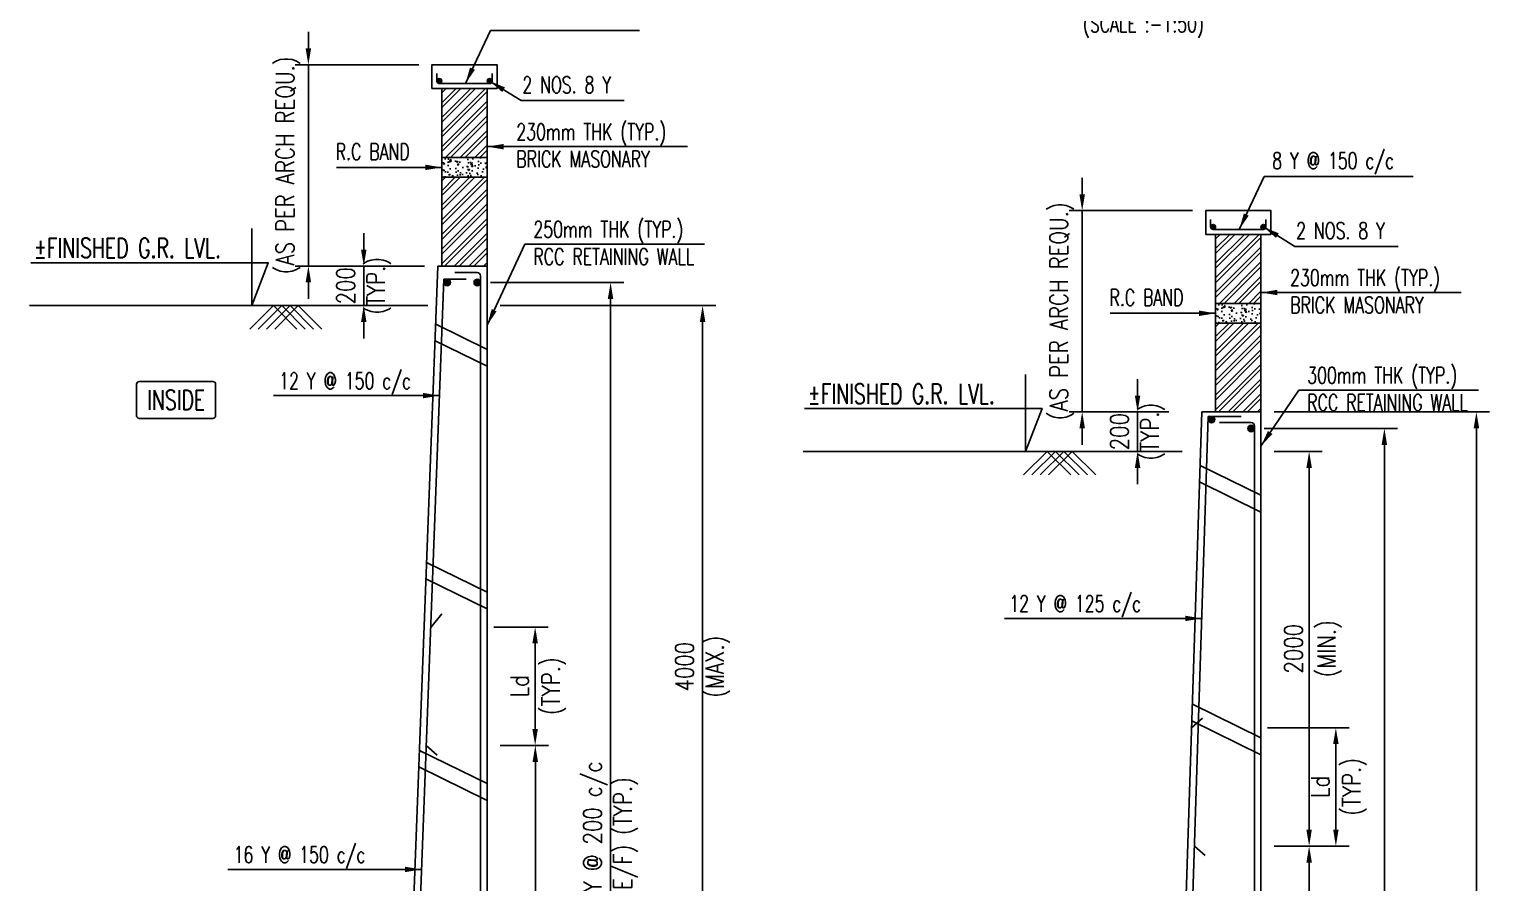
# Model space of a CAD drawing. Extents: x 455722 to 1142355, y -625363 to -272741.
# Drawn here: x 697673 to 720086, y -306646 to -293678 of the extents above; entities that cross this region are included whole.
import ezdxf
from ezdxf.enums import TextEntityAlignment as Align
from ezdxf.lldxf.tags import DXFTag

# ---------------------------------------------------------------- set-up
doc = ezdxf.new("R2010")
doc.units = 0
doc.header["$LTSCALE"] = 500
doc.header["$MEASUREMENT"] = 0
doc.layers.get('DEFPOINTS').update_dxf_attribs({"color": 4})
for name, color, linetype in [('NO. BEAM', 3, 'Continuous'), ('S-COLUMN', 1, 'Continuous'), ('S-CONCRET LINE', 4, 'Continuous'), ('S-DIM-1', 5, 'Continuous'), ('S-HATCH', 253, 'Continuous'), ('S-LEVEL SECTION', 3, 'Continuous'), ('S-PCC', 9, 'Continuous'), ('S-REINFORCEMENT', 6, 'Continuous'), ('S-RETAINING WALL', 6, 'Continuous'), ('S-TEXT', 2, 'Continuous'), ('S-TEXT-1', 4, 'Continuous'), ('TITLE', 4, 'Continuous')]:
    doc.layers.add(name, color=color, linetype=linetype)
doc.layers.add('RIDE-PROFILE', color=8, linetype='Continuous', lineweight=25)
doc.styles.add('ROMANS', font='r.shx', dxfattribs={"width": 0.8, "height": 275, "bigfont": 'bigfont.shx'})
tags = doc.linetypes.add('HIDDEN', pattern=[0.375, 0.25, -0.125]).pattern_tags.tags
tags[6:7] = [DXFTag(74, 4), DXFTag(75, 0), DXFTag(340, '0'), DXFTag(46, 1.0), DXFTag(50, 0.0), DXFTag(44, 0.0), DXFTag(45, 0.0)]
tags[4:5] = [DXFTag(74, 4), DXFTag(75, 0), DXFTag(340, '0'), DXFTag(46, 1.0), DXFTag(50, 0.0), DXFTag(44, 0.0), DXFTag(45, 0.0)]
doc.dimstyles.new('dim100', dxfattribs={"dimtxt": 250, "dimasz": 250, "dimexe": 200, "dimexo": 200, "dimgap": 100, "dimtad": 1, "dimdec": 0, "dimzin": 0, "dimdsep": 46, "dimtxsty": 'ROMANS', "dimcen": 0, "dimclrd": 5, "dimclre": 5, "dimclrt": 4, "dimadec": 0, "dimazin": 0, "dimtfac": 1, "dimtdec": 0, "dimtix": 1, "dimtofl": 0, "dimtmove": 2, "dimatfit": 3, "dimfxl": 0, "dimtolj": 1, "dimtzin": 0, "dimlwd": -1, "dimlwe": -1, "dimarcsym": 0})
doc.dimstyles.new('dim33.33', dxfattribs={"dimtxt": 250, "dimasz": 250, "dimexe": 200, "dimexo": 200, "dimgap": 100, "dimtad": 1, "dimdec": 0, "dimlfac": 0.333331, "dimzin": 0, "dimdsep": 46, "dimtxsty": 'ROMANS', "dimcen": 0, "dimclrd": 5, "dimclre": 5, "dimclrt": 4, "dimadec": 0, "dimazin": 0, "dimtfac": 1, "dimtdec": 0, "dimtix": 1, "dimtofl": 0, "dimtmove": 2, "dimatfit": 3, "dimfxl": 0, "dimtolj": 1, "dimtzin": 0, "dimlwd": -1, "dimlwe": -1, "dimarcsym": 0})

# ---------------------------------------------------------------- blocks, each defined once
blk = doc.blocks.new('*D278')
at = {"layer": 'DEFPOINTS', "color": 0, "transparency": 16777216}
for p in [(704482, -297524, 0), (706509, -297524), (704482, -312912, 0)]:
    blk.add_point(p, dxfattribs=at)
at = {"layer": 'S-DIM-1', "color": 5, "transparency": 16777216}
for p, q in [((704682, -297524), (706709, -297524)), ((704682, -312912), (706709, -312912))]:
    blk.add_line(p, q, dxfattribs=at)
at = {"layer": 'S-DIM-1', "color": 5, "lineweight": -3, "transparency": 16777216}
blk.add_line((706509, -312662), (706509, -297774), dxfattribs=at)
at = {"layer": 'S-DIM-1', "color": 5, "transparency": 16777216}
for points in [[(706467, -297774), (706550, -297774), (706509, -297524)], [(706467, -312662), (706550, -312662), (706509, -312912)]]:
    blk.add_solid(points, dxfattribs=at)
at = {"layer": 'S-DIM-1', "color": 4, "transparency": 16777216, "insert": (706509, -305969), "char_height": 275, "attachment_point": 5, "rotation": 90, "style": 'ROMANS'}
blk.add_mtext('\\A1;8 Y @ 200 c/c\\P(E/F) (TYP.)', dxfattribs=at)
blk = doc.blocks.new('*D282')
at = {"layer": 'DEFPOINTS', "color": 0, "transparency": 16777216}
for p in [(704632, -297874, 0), (707908, -297874), (706412, -310762, 0)]:
    blk.add_point(p, dxfattribs=at)
at = {"layer": 'S-DIM-1', "color": 5, "transparency": 16777216}
for p, q in [((704832, -297874), (708108, -297874)), ((706612, -310762), (708108, -310762))]:
    blk.add_line(p, q, dxfattribs=at)
at = {"layer": 'S-DIM-1', "color": 5, "lineweight": -3, "transparency": 16777216}
blk.add_line((707908, -310512), (707908, -298124), dxfattribs=at)
at = {"layer": 'S-DIM-1', "color": 5, "transparency": 16777216}
for points in [[(707866, -298124), (707950, -298124), (707908, -297874)], [(707866, -310512), (707950, -310512), (707908, -310762)]]:
    blk.add_solid(points, dxfattribs=at)
at = {"layer": 'S-DIM-1', "color": 4, "transparency": 16777216, "insert": (707908, -303365), "char_height": 275, "attachment_point": 5, "rotation": 90, "style": 'ROMANS'}
blk.add_mtext('\\A1;{4000\\P(MAX.)}', dxfattribs=at)
blk = doc.blocks.new('*D283')
at = {"layer": 'DEFPOINTS', "color": 0, "transparency": 16777216}
for p in [(703882, -297274, -1), (702756, -297874), (703732, -297874, -1)]:
    blk.add_point(p, dxfattribs=at)
at = {"layer": 'S-DIM-1', "color": 5, "lineweight": -3, "transparency": 16777216}
for p, q in [((702756, -297024), (702756, -296774)), ((702756, -297274), (702756, -297874)), ((702756, -298124), (702756, -298374))]:
    blk.add_line(p, q, dxfattribs=at)
at = {"layer": 'S-DIM-1', "color": 5, "transparency": 16777216}
for p, q in [((703682, -297274), (702556, -297274)), ((703532, -297874), (702556, -297874))]:
    blk.add_line(p, q, dxfattribs=at)
for points in [[(702715, -297024), (702798, -297024), (702756, -297274)], [(702715, -298124), (702798, -298124), (702756, -297874)]]:
    blk.add_solid(points, dxfattribs=at)
at = {"layer": 'S-DIM-1', "color": 4, "transparency": 16777216, "insert": (702756, -297574), "char_height": 275, "attachment_point": 5, "rotation": 90, "style": 'ROMANS'}
blk.add_mtext('\\A1;200\\P(TYP.)', dxfattribs=at)
blk = doc.blocks.new('*D284')
at = {"layer": 'DEFPOINTS', "color": 0, "transparency": 16777216}
for p in [(703792, -294214), (701914, -297274), (703822, -297274)]:
    blk.add_point(p, dxfattribs=at)
at = {"layer": 'S-DIM-1', "color": 5, "lineweight": -3, "transparency": 16777216}
for p, q in [((701914, -293964), (701914, -293714)), ((701914, -294214), (701914, -297274)), ((701914, -297524), (701914, -297774))]:
    blk.add_line(p, q, dxfattribs=at)
at = {"layer": 'S-DIM-1', "color": 5, "transparency": 16777216}
for p, q in [((703592, -294214), (701714, -294214)), ((703622, -297274), (701714, -297274))]:
    blk.add_line(p, q, dxfattribs=at)
for points in [[(701872, -293964), (701956, -293964), (701914, -294214)], [(701872, -297524), (701956, -297524), (701914, -297274)]]:
    blk.add_solid(points, dxfattribs=at)
at = {"layer": 'S-DIM-1', "color": 4, "transparency": 16777216, "insert": (701604, -295744), "char_height": 275, "attachment_point": 5, "rotation": 90, "style": 'ROMANS'}
blk.add_mtext('\\A1;(AS PER ARCH REQU.)', dxfattribs=at)
blk = doc.blocks.new('*D285')
at = {"layer": 'DEFPOINTS', "color": 0, "transparency": 16777216}
for p in [(704532, -302762), (704632, -304562), (705362, -304562)]:
    blk.add_point(p, dxfattribs=at)
at = {"layer": 'S-DIM-1', "color": 5, "transparency": 16777216}
for p, q in [((704732, -302762), (705562, -302762)), ((704832, -304562), (705562, -304562))]:
    blk.add_line(p, q, dxfattribs=at)
at = {"layer": 'S-DIM-1', "color": 5, "lineweight": -3, "transparency": 16777216}
blk.add_line((705362, -303012), (705362, -304312), dxfattribs=at)
at = {"layer": 'S-DIM-1', "color": 5, "transparency": 16777216}
for points in [[(705320, -303012), (705404, -303012), (705362, -302762)], [(705320, -304312), (705404, -304312), (705362, -304562)]]:
    blk.add_solid(points, dxfattribs=at)
at = {"layer": 'S-DIM-1', "color": 4, "transparency": 16777216, "char_height": 275, "rotation": 90, "style": 'ROMANS'}
for s, insert, attachment_point in [('\\A1;(TYP.)', (705462, -303662), 2), ('\\A1;Ld', (705262, -303662), 8)]:
    blk.add_mtext(s, dxfattribs=dict(at, insert=insert, attachment_point=attachment_point))
blk = doc.blocks.new('*D286')
at = {"layer": 'DEFPOINTS', "color": 0, "transparency": 16777216}
for p in [(704632, -304562, 0), (704632, -310762), (705365, -310762)]:
    blk.add_point(p, dxfattribs=at)
at = {"layer": 'S-DIM-1', "color": 5, "transparency": 16777216}
for p, q in [((704832, -304562), (705565, -304562)), ((704832, -310762), (705565, -310762))]:
    blk.add_line(p, q, dxfattribs=at)
at = {"layer": 'S-DIM-1', "color": 5, "lineweight": -3, "transparency": 16777216}
blk.add_line((705365, -304812), (705365, -310512), dxfattribs=at)
at = {"layer": 'S-DIM-1', "color": 5, "transparency": 16777216}
for points in [[(705323, -304812), (705406, -304812), (705365, -304562)], [(705323, -310512), (705406, -310512), (705365, -310762)]]:
    blk.add_solid(points, dxfattribs=at)
at = {"layer": 'S-DIM-1', "color": 4, "transparency": 16777216, "char_height": 275, "rotation": 90, "style": 'ROMANS'}
for s, insert, attachment_point in [('\\A1;(MIN.)}', (705465, -307662), 2), ('\\A1;{1500', (705265, -307662), 8)]:
    blk.add_mtext(s, dxfattribs=dict(at, insert=insert, attachment_point=attachment_point))
blk = doc.blocks.new('*D290')
at = {"layer": 'DEFPOINTS', "color": 0, "transparency": 16777216}
for p in [(716249, -299742, 0), (718275, -299742), (716249, -317942, 0)]:
    blk.add_point(p, dxfattribs=at)
at = {"layer": 'S-DIM-1', "color": 5, "transparency": 16777216}
for p, q in [((716449, -299742), (718475, -299742)), ((716449, -317942), (718475, -317942))]:
    blk.add_line(p, q, dxfattribs=at)
at = {"layer": 'S-DIM-1', "color": 5, "lineweight": -3, "transparency": 16777216}
blk.add_line((718275, -317692), (718275, -299992), dxfattribs=at)
at = {"layer": 'S-DIM-1', "color": 5, "transparency": 16777216}
for points in [[(718233, -299992), (718316, -299992), (718275, -299742)], [(718233, -317692), (718316, -317692), (718275, -317942)]]:
    blk.add_solid(points, dxfattribs=at)
at = {"layer": 'S-DIM-1', "color": 4, "transparency": 16777216, "insert": (718275, -308092), "char_height": 275, "attachment_point": 5, "rotation": 90, "style": 'ROMANS'}
blk.add_mtext('\\A1;8 Y @ 200 c/c\\P(E/F) (TYP.)', dxfattribs=at)
blk = doc.blocks.new('*D294')
at = {"layer": 'DEFPOINTS', "color": 0, "transparency": 16777216}
for p in [(716399, -299492), (719674, -299492), (718178, -315092, 0)]:
    blk.add_point(p, dxfattribs=at)
at = {"layer": 'S-DIM-1', "color": 5, "transparency": 16777216}
for p, q in [((716599, -299492), (719874, -299492)), ((718378, -315092), (719874, -315092))]:
    blk.add_line(p, q, dxfattribs=at)
at = {"layer": 'S-DIM-1', "color": 5, "lineweight": -3, "transparency": 16777216}
blk.add_line((719674, -314842), (719674, -299742), dxfattribs=at)
at = {"layer": 'S-DIM-1', "color": 5, "transparency": 16777216}
for points in [[(719632, -299742), (719716, -299742), (719674, -299492)], [(719632, -314842), (719716, -314842), (719674, -315092)]]:
    blk.add_solid(points, dxfattribs=at)
at = {"layer": 'S-DIM-1', "color": 4, "transparency": 16777216, "insert": (719674, -307292), "char_height": 275, "attachment_point": 5, "rotation": 90, "style": 'ROMANS'}
blk.add_mtext('\\A1;5200\\P(MAX.)', dxfattribs=at)
blk = doc.blocks.new('*D295')
at = {"layer": 'DEFPOINTS', "color": 0, "transparency": 16777216}
for p in [(715199, -299492, -1), (714522, -300092), (715199, -300092, -1)]:
    blk.add_point(p, dxfattribs=at)
at = {"layer": 'S-DIM-1', "color": 5, "lineweight": -3, "transparency": 16777216}
for p, q in [((714522, -299242), (714522, -298992)), ((714522, -299492), (714522, -300092)), ((714522, -300342), (714522, -300592))]:
    blk.add_line(p, q, dxfattribs=at)
at = {"layer": 'S-DIM-1', "color": 5, "transparency": 16777216}
for p, q in [((714999, -299492), (714322, -299492)), ((714999, -300092), (714322, -300092))]:
    blk.add_line(p, q, dxfattribs=at)
for points in [[(714481, -299242), (714564, -299242), (714522, -299492)], [(714481, -300342), (714564, -300342), (714522, -300092)]]:
    blk.add_solid(points, dxfattribs=at)
at = {"layer": 'S-DIM-1', "color": 4, "transparency": 16777216, "insert": (714522, -299792), "char_height": 275, "attachment_point": 5, "rotation": 90, "style": 'ROMANS'}
blk.add_mtext('\\A1;200\\P(TYP.)', dxfattribs=at)
blk = doc.blocks.new('*D297')
at = {"layer": 'DEFPOINTS', "color": 0, "transparency": 16777216}
for p in [(715559, -296432), (713680, -299492), (715199, -299492)]:
    blk.add_point(p, dxfattribs=at)
at = {"layer": 'S-DIM-1', "color": 5, "lineweight": -3, "transparency": 16777216}
for p, q in [((713680, -296182), (713680, -295932)), ((713680, -296432), (713680, -299492)), ((713680, -299742), (713680, -299992))]:
    blk.add_line(p, q, dxfattribs=at)
at = {"layer": 'S-DIM-1', "color": 5, "transparency": 16777216}
for p, q in [((715359, -296432), (713480, -296432)), ((714999, -299492), (713480, -299492))]:
    blk.add_line(p, q, dxfattribs=at)
for points in [[(713638, -296182), (713722, -296182), (713680, -296432)], [(713638, -299742), (713722, -299742), (713680, -299492)]]:
    blk.add_solid(points, dxfattribs=at)
at = {"layer": 'S-DIM-1', "color": 4, "transparency": 16777216, "insert": (713370, -297962), "char_height": 275, "attachment_point": 5, "rotation": 90, "style": 'ROMANS'}
blk.add_mtext('\\A1;(AS PER ARCH REQU.)', dxfattribs=at)
blk = doc.blocks.new('*D298')
at = {"layer": 'DEFPOINTS', "color": 0, "transparency": 16777216}
for p in [(716299, -304292), (716399, -306092), (717537, -306092)]:
    blk.add_point(p, dxfattribs=at)
at = {"layer": 'S-DIM-1', "color": 5, "transparency": 16777216}
for p, q in [((716499, -304292), (717737, -304292)), ((716599, -306092), (717737, -306092))]:
    blk.add_line(p, q, dxfattribs=at)
at = {"layer": 'S-DIM-1', "color": 5, "lineweight": -3, "transparency": 16777216}
blk.add_line((717537, -304542), (717537, -305842), dxfattribs=at)
at = {"layer": 'S-DIM-1', "color": 5, "transparency": 16777216}
for points in [[(717496, -304542), (717579, -304542), (717537, -304292)], [(717496, -305842), (717579, -305842), (717537, -306092)]]:
    blk.add_solid(points, dxfattribs=at)
at = {"layer": 'S-DIM-1', "color": 4, "transparency": 16777216, "char_height": 275, "rotation": 90, "style": 'ROMANS'}
for s, insert, attachment_point in [('\\A1;(TYP.)', (717637, -305192), 2), ('\\A1;Ld', (717437, -305192), 8)]:
    blk.add_mtext(s, dxfattribs=dict(at, insert=insert, attachment_point=attachment_point))
blk = doc.blocks.new('*D300')
at = {"layer": 'DEFPOINTS', "color": 0, "transparency": 16777216}
for p in [(716399, -306092, 0), (717131, -306092), (716399, -315092, 0)]:
    blk.add_point(p, dxfattribs=at)
at = {"layer": 'S-DIM-1', "color": 5, "transparency": 16777216}
for p, q in [((716599, -306092), (717331, -306092)), ((716599, -315092), (717331, -315092))]:
    blk.add_line(p, q, dxfattribs=at)
at = {"layer": 'S-DIM-1', "color": 5, "lineweight": -3, "transparency": 16777216}
blk.add_line((717131, -314842), (717131, -306342), dxfattribs=at)
at = {"layer": 'S-DIM-1', "color": 5, "transparency": 16777216}
for points in [[(717089, -306342), (717172, -306342), (717131, -306092)], [(717089, -314842), (717172, -314842), (717131, -315092)]]:
    blk.add_solid(points, dxfattribs=at)
at = {"layer": 'S-DIM-1', "color": 4, "transparency": 16777216, "char_height": 275, "attachment_point": 5, "rotation": 90, "style": 'ROMANS'}
for s, insert in [('\\A1;(MIN.)', (717440, -310592)), ('\\A1;3000', (716893, -310592))]:
    blk.add_mtext(s, dxfattribs=dict(at, insert=insert))
blk = doc.blocks.new('*D301')
at = {"layer": 'DEFPOINTS', "color": 0, "transparency": 16777216}
for p in [(716399, -300092, 0), (716399, -306092, 0), (717131, -306092)]:
    blk.add_point(p, dxfattribs=at)
at = {"layer": 'S-DIM-1', "color": 5, "transparency": 16777216}
for p, q in [((716599, -300092), (717331, -300092)), ((716599, -306092), (717331, -306092))]:
    blk.add_line(p, q, dxfattribs=at)
at = {"layer": 'S-DIM-1', "color": 5, "lineweight": -3, "transparency": 16777216}
blk.add_line((717131, -300342), (717131, -305842), dxfattribs=at)
at = {"layer": 'S-DIM-1', "color": 5, "transparency": 16777216}
for points in [[(717089, -300342), (717172, -300342), (717131, -300092)], [(717089, -305842), (717172, -305842), (717131, -306092)]]:
    blk.add_solid(points, dxfattribs=at)
at = {"layer": 'S-DIM-1', "color": 4, "transparency": 16777216, "char_height": 275, "attachment_point": 5, "rotation": 90, "style": 'ROMANS'}
for s, insert in [('\\A1;2000', (716893, -303092)), ('\\A1;(MIN.)', (717440, -303092))]:
    blk.add_mtext(s, dxfattribs=dict(at, insert=insert))

msp = doc.modelspace()

# ---------------------------------------------------------------- hatches: boundary and pattern name
at = {"layer": 'S-HATCH'}
h = msp.add_hatch(dxfattribs=at)
h.set_pattern_fill('ANSI32', color=256, scale=420, style=0)
h.set_pattern_definition([(45, (-7987254.8, 103529.18), (-111.369318, 111.369318), []), (45, (-7987180.56, 103529.18), (-111.369318, 111.369318), [])])
h.paths.add_polyline_path([(703942.488, -295624.436), (704632.488, -295624.436), (704632.488, -294574.436), (703942.488, -294574.436)])
h.paths.add_polyline_path([(704632.488, -295924.436), (703942.488, -295924.436), (703942.488, -297274.436), (704632.488, -297274.436)])
h = msp.add_hatch(dxfattribs=at)
h.set_pattern_fill('ANSI32', color=256, scale=420, style=0)
h.set_pattern_definition([(45, (-7975488.79, 101311.47), (-111.369318, 111.369318), []), (45, (-7975414.54, 101311.47), (-111.369318, 111.369318), [])])
h.paths.add_polyline_path([(715708.503, -297842.144), (716398.503, -297842.144), (716398.503, -296792.144), (715708.503, -296792.144)])
h.paths.add_polyline_path([(716398.503, -298142.144), (715708.503, -298142.144), (715708.503, -299492.144), (716398.503, -299492.144)])
at = {"layer": 'S-PCC', "linetype": 'ByBlock'}
h = msp.add_hatch(dxfattribs=at)
h.set_pattern_fill('AR-CONC,_O', color=256, scale=30)
h.set_pattern_definition([(50, (-17619458.97, 1114215.5), (215.1780548, -18.8256405), [22.5, -247.5]), (355, (-17619458.97, 1114215.5), (-41.6254, 225.65764), [18, -198]), (100.4514445, (-17619441.04, 1114213.93), (173.552654, 206.8319973), [19.1220576, -210.3426336]), (46.1842, (-17619458.97, 1114275.5), (320.1723992, -49.6557842), [33.75, -371.25]), (96.6356355, (-17619432.3, 1114271.36), (280.3985837, 292.23558), [28.6831026, -315.514128]), (351.184164, (-17619458.97, 1114275.5), (280.3985835, 292.23558), [27, -297.0000003]), (21, (-17619428.97, 1114260.5), (179.0721156, -120.7856672), [22.5, -247.5]), (326, (-17619428.97, 1114260.5), (72.9945996, 217.5450135), [18, -198]), (71.4514447, (-17619414.05, 1114250.43), (252.066713, 96.7593458), [19.122057, -210.3426336]), (37.5, (-17619458.97, 1114215.496), (3.6479566, 99.86815615), [0, -195.6, 0, -201, 0, -198.75]), (7.5, (-17619458.97, 1114215.5), (78.92086123, 118.32351356), [0, -114.6, 0, -191.1, 0, -75.75]), (327.5, (-17619525.87, 1114215.496), (160.14673085, -6.76646152), [0, -75, 0, -234, 0, -310.5]), (317.5, (-17619555.87, 1114215.5), (174.9558508, 30.0314947), [0, -97.5, 0, -155.4, 0, -220.5])])
h.paths.add_polyline_path([(704632.488, -295624.436), (703942.488, -295624.436), (703942.488, -295924.436), (704632.488, -295924.436)])
h = msp.add_hatch(dxfattribs=at)
h.set_pattern_fill('AR-CONC,_O', color=256, scale=30)
h.set_pattern_definition([(50, (-17607692.96, 1111997.79), (215.1780548, -18.8256405), [22.5, -247.5]), (355, (-17607692.96, 1111997.79), (-41.6254, 225.65764), [18, -198]), (100.4514445, (-17607675.02, 1111996.22), (173.552654, 206.8319973), [19.1220576, -210.3426336]), (46.1842, (-17607692.96, 1112057.8), (320.1723992, -49.6557842), [33.75, -371.25]), (96.6356355, (-17607666.27, 1112053.65), (280.3985837, 292.23558), [28.6831026, -315.514128]), (351.184164, (-17607692.96, 1112057.8), (280.3985835, 292.23558), [27, -297.0000003]), (21, (-17607662.96, 1112042.79), (179.0721156, -120.7856672), [22.5, -247.5]), (326, (-17607662.96, 1112042.79), (72.9945996, 217.5450135), [18, -198]), (71.4514447, (-17607648.03, 1112032.72), (252.066713, 96.7593458), [19.122057, -210.3426336]), (37.5, (-17607692.956, 1111997.79), (3.6479566, 99.86815615), [0, -195.6, 0, -201, 0, -198.75]), (7.5, (-17607692.96, 1111997.79), (78.92086123, 118.32351356), [0, -114.6, 0, -191.1, 0, -75.75]), (327.5, (-17607759.856, 1111997.79), (160.14673085, -6.76646152), [0, -75, 0, -234, 0, -310.5]), (317.5, (-17607789.86, 1111997.79), (174.9558508, 30.0314947), [0, -97.5, 0, -155.4, 0, -220.5])])
h.paths.add_polyline_path([(716398.503, -297842.144), (715708.503, -297842.144), (715708.503, -298142.144), (716398.503, -298142.144)])

# ---------------------------------------------------------------- linework, layer by layer
at = {"layer": 'NO. BEAM', "color": 7, "elevation": -8.324}
msp.add_lwpolyline([(700462.621, -299029.498), (699342.621, -299029.498, 0.414213562), (699302.621, -299069.498), (699302.621, -299549.498, 0.414213562), (699342.621, -299589.498), (700462.621, -299589.498, 0.414213562), (700502.621, -299549.498), (700502.621, -299069.498, 0.414213562)], format="xyb", close=True, dxfattribs=at)
at = {"layer": 'RIDE-PROFILE', "color": 2, "linetype": 'HIDDEN', "ltscale": 1000}
for p, q in [((703851.661, -298159.337, -9.124), (704632.488, -298541.779, -9.124)), ((703842.93, -298409.96, -9.124), (704632.488, -298796.679, -9.124)), ((715472.255, -300305.82, -9.124), (716398.503, -300759.488, -9.124)), ((715464.16, -300556.754, -9.124), (716398.503, -301014.387, -9.124)), ((703711.315, -301778.545, -9.124), (704632.488, -302229.727, -9.124)), ((703701.805, -302028.786, -9.124), (704632.488, -302484.626, -9.124)), ((715355.139, -303936.405, -9.124), (716398.503, -304447.436, -9.124)), ((715347.045, -304187.34, -9.124), (716398.503, -304702.335, -9.124)), ((703602.669, -304637.383, -9.124), (704632.488, -305141.779, -9.124)), ((703593.159, -304887.624, -9.124), (704632.488, -305396.679, -9.124))]:
    msp.add_line(p, q, dxfattribs=at)
at = {"layer": 'S-COLUMN', "color": 4, "elevation": -8.324}
for points in [[(703942.488, -297274.436), (703942.488, -294574.436)], [(704632.488, -294574.436), (704632.488, -297274.436)], [(715708.503, -299492.144), (715708.503, -296792.144)], [(716398.503, -296792.144), (716398.503, -299492.144)]]:
    msp.add_lwpolyline(points, dxfattribs=at)
at = {"layer": 'S-CONCRET LINE', "elevation": -8.324}
for points in [[(703792.488, -294574.436), (703792.488, -294214.436), (704782.488, -294214.436), (704782.488, -294574.436)], [(715558.503, -296792.144), (715558.503, -296432.144), (716548.503, -296432.144), (716548.503, -296792.144)]]:
    msp.add_lwpolyline(points, close=True, dxfattribs=at)
at = {"layer": 'S-LEVEL SECTION'}
for p, q in [((697673.315, -297874.436, -8.324), (703732.488, -297874.436, -8.324)), ((709439.33, -300092.144, -8.324), (715198.503, -300092.144, -8.324))]:
    msp.add_line(p, q, dxfattribs=at)
at = {"layer": 'S-LEVEL SECTION', "elevation": -8.324}
for points in [[(701053.835, -296704.036), (701053.835, -297874.436), (701303.835, -297224.436), (697693.206, -297224.436)], [(712819.85, -298921.745), (712819.85, -300092.144), (713069.85, -299442.144), (709459.221, -299442.144)]]:
    msp.add_lwpolyline(points, dxfattribs=at)
at = {"layer": 'S-PCC', "elevation": -8.324}
for points in [[(704632.488, -295624.436), (703942.488, -295624.436), (703942.488, -295924.436), (704632.488, -295924.436)], [(716398.503, -297842.144), (715708.503, -297842.144), (715708.503, -298142.144), (716398.503, -298142.144)]]:
    msp.add_lwpolyline(points, close=True, dxfattribs=at)
for points in [[(701023.563, -298232.409), (701381.536, -297874.436), (701739.508, -298232.409)], [(701150.125, -298232.409), (701508.098, -297874.436), (701866.071, -298232.409)], [(701276.688, -298232.409), (701634.661, -297874.436), (701992.633, -298232.409)], [(701403.25, -298232.409), (701761.223, -297874.436), (702119.196, -298232.409)], [(712789.578, -300450.117), (713147.55, -300092.144), (713505.523, -300450.117)], [(712916.14, -300450.117), (713274.113, -300092.144), (713632.086, -300450.117)], [(713042.703, -300450.117), (713400.675, -300092.144), (713758.648, -300450.117)], [(713169.265, -300450.117), (713527.238, -300092.144), (713885.211, -300450.117)]]:
    msp.add_lwpolyline(points, dxfattribs=at)
at = {"layer": 'S-REINFORCEMENT', "color": 5, "ltscale": 10}
for p, q in [((703974.959, -297474.436, -8.324), (703344.556, -314062.384, -8.324)), ((704315.323, -297474.436, -8.324), (703974.959, -297474.436, -8.324)), ((715596.401, -299558.898, -8.324), (714959.845, -319292.144, -8.324))]:
    msp.add_line(p, q, dxfattribs=at)
at = {"layer": 'S-REINFORCEMENT', "color": 5, "elevation": -8.324}
for points in [[(704707.488, -294349.436), (704707.488, -294461.936, -0.414213562), (704669.988, -294499.436), (703904.988, -294499.436, -0.414213562), (703867.488, -294461.936), (703867.488, -294349.436)], [(716473.503, -296567.144), (716473.503, -296679.644, -0.414213562), (716436.003, -296717.144), (715671.003, -296717.144, -0.414213562), (715633.503, -296679.644), (715633.503, -296567.144)]]:
    msp.add_lwpolyline(points, format="xyb", dxfattribs=at)
at = {"layer": 'S-REINFORCEMENT', "color": 5, "const_width": 37.5, "elevation": -8.324}
for points in [[(703886.238, -294461.936, 1), (703923.738, -294461.936, 1)], [(704688.738, -294461.936, -1), (704651.238, -294461.936, -1)], [(715652.253, -296679.644, 1), (715689.753, -296679.644, 1)], [(716454.753, -296679.644, -1), (716417.253, -296679.644, -1)]]:
    msp.add_lwpolyline(points, format="xyb", close=True, dxfattribs=at)
at = {"layer": 'S-REINFORCEMENT', "color": 5, "ltscale": 10, "elevation": -8.324}
for points in [[(702332.488, -314112.384), (702382.488, -314162.384), (704482.488, -314162.384, 0.414213562), (704532.488, -314112.384), (704532.488, -297424.436, 0.414213562), (704482.488, -297374.436), (704142.488, -297374.436)], [(713948.503, -319342.144), (713998.503, -319392.144), (716248.503, -319392.144, 0.414213562), (716298.503, -319342.144), (716298.503, -299701.099, 0.414213562), (716248.503, -299651.099), (715765.502, -299651.099)]]:
    msp.add_lwpolyline(points, format="xyb", dxfattribs=at)
at = {"layer": 'S-REINFORCEMENT', "color": 5, "ltscale": 10, "const_width": 50, "elevation": -8.324}
for points in [[(703998.757, -297524.436, 1), (704048.757, -297524.436, 1)], [(704457.488, -297524.436, 1), (704507.488, -297524.436, 1)], [(715621.5, -299608.898, 1), (715671.5, -299608.898, 1)], [(716223.503, -299742.144, 1), (716273.503, -299742.144, 1)]]:
    msp.add_lwpolyline(points, format="xyb", close=True, dxfattribs=at)
at = {"layer": 'S-REINFORCEMENT', "color": 5, "ltscale": 10, "elevation": -8.324}
for points in [[(715596.401, -299558.898), (716097.66, -299558.898)], [(703773.741, -302769.137), (703943.057, -302562.606)], [(715343.664, -304292.144), (715509.753, -304146.879)], [(703705.591, -304562.384), (703871.68, -304707.649)], [(715385.651, -306092.144), (715551.74, -306237.41)]]:
    msp.add_lwpolyline(points, dxfattribs=at)
at = {"layer": 'S-REINFORCEMENT', "color": 5}
for centre in [(703904.988, -294461.936, -8.324), (704669.988, -294461.936, -8.324), (715671.003, -296679.644, -8.324), (716436.003, -296679.644, -8.324)]:
    msp.add_circle(centre, 37.5, dxfattribs=at)
at = {"layer": 'S-REINFORCEMENT', "color": 5, "ltscale": 10}
for centre in [(704023.757, -297524.436, -8.324), (704482.488, -297524.436, -8.324), (715646.5, -299608.898, -8.324), (716248.503, -299742.144, -8.324)]:
    msp.add_circle(centre, 50, dxfattribs=at)
at = {"layer": 'S-RETAINING WALL', "color": 4}
for p, q in [((703882.488, -297274.436, -8.324), (703282.488, -313062.384, -8.324)), ((704632.488, -297274.436, -8.324), (703882.488, -297274.436, -8.324)), ((715498.503, -299492.144, -8.324), (714898.503, -318092.144, -8.324)), ((716398.503, -299492.144, -8.324), (715498.503, -299492.144, -8.324))]:
    msp.add_line(p, q, dxfattribs=at)
at = {"layer": 'S-RETAINING WALL', "color": 4, "elevation": -8.324}
for points in [[(704632.488, -314362.384), (704632.488, -297274.436)], [(716398.503, -319592.144), (716398.503, -299492.144)]]:
    msp.add_lwpolyline(points, dxfattribs=at)

# ---------------------------------------------------------------- texts
at = {"layer": 'S-LEVEL SECTION', "style": 'ROMANS', "width": 0.7}
for p in [(697739.969, -296999.436, -8.324), (709505.984, -299217.144, -8.324)]:
    msp.add_text('%%PFINISHED G.R. LVL.', height=300, dxfattribs=at).set_placement(p, align=Align.MIDDLE_LEFT)
at = {"layer": 'S-TEXT', "style": 'ROMANS', "width": 0.7}
msp.add_text('(SCALE :-1:50)', height=250, dxfattribs=at).set_placement((714611.161, -293594.898, -8.324), align=Align.MIDDLE_CENTER)
at = {"layer": 'S-TEXT-1', "style": 'ROMANS', "width": 0.7}
for s, p in [('2 NOS. 8 Y', (705167.822, -294519.565, -8.324)), ('230mm THK (TYP.)', (705075.822, -295233.934, -8.324)), ('R.C BAND', (702330.26, -295534.436, -8.324)), ('BRICK MASONARY', (705075.822, -295648.22, -8.324)), ('8 Y @ 150 c/c', (716569.003, -295671.39, -8.324)), ('250mm THK (TYP.)', (705335.79, -296716.202, -8.324)), ('2 NOS. 8 Y', (716933.837, -296737.273, -8.324)), ('RCC RETAINING WALL', (705335.79, -297130.487, -8.324)), ('230mm THK (TYP.)', (716841.837, -297451.642, -8.324)), ('R.C BAND', (714096.275, -297752.144, -8.324)), ('BRICK MASONARY', (716841.837, -297865.928, -8.324)), ('300mm THK (TYP.)', (717101.805, -298933.91, -8.324)), ('12 Y @ 150 c/c', (701470.529, -299018.754, -8.324)), ('RCC RETAINING WALL', (717101.805, -299348.196, -8.324)), ('12 Y @ 125 c/c', (712571.257, -302405.276, -8.324)), ('16 Y @ 150 c/c', (700777.265, -306221.935, -8.324))]:
    msp.add_text(s, height=250, dxfattribs=at).set_placement(p, align=Align.MIDDLE_LEFT)
at = {"layer": 'TITLE', "color": 2, "style": 'ROMANS', "width": 0.7}
msp.add_text('INSIDE', height=300, dxfattribs=at).set_placement((699902.621, -299309.498, -8.324), align=Align.MIDDLE_CENTER)

# ---------------------------------------------------------------- dimensions: what is measured, and where the dimension line sits
at = {"layer": 'S-DIM-1'}
for base, p1, p2, angle, text, override, picture, middle in [((701913.988, -297274.436, -8.324), (703792.488, -294214.436, -8.324), (703822.488, -297274.436, -8.324), 90, '(AS PER ARCH REQU.)', {"dimtofl": 1, "dimtmove": 0, "dimlwd": 65533}, '*D284', (701604.464, -295744.436, -8.324)), ((713680.003, -299492.144, -8.324), (715558.503, -296432.144, -8.324), (715198.503, -299492.144, -8.324), 90, '(AS PER ARCH REQU.)', {"dimtofl": 1, "dimtmove": 0, "dimlwd": 65533}, '*D297', (713370.479, -297962.144, -8.324)), ((717130.818, -306092.144, -8.324), (716398.503, -300092.144, -8.324), (716398.503, -306092.144, -8.324), 90, '<>\\X(MIN.)', {"dimtxt": 250, "dimasz": 250, "dimtxsty": 'ROMANS', "dimtofl": 1, "dimtmove": 0, "dimlwd": 65533}, '*D301', (717130.818, -303092.144, -8.324)), ((705362.166, -304562.384, -8.324), (704532.488, -302762.384, -8.324), (704632.488, -304562.384, -8.324), 90, 'Ld\\X(TYP.)', {"dimtxt": 250, "dimasz": 250, "dimtofl": 1, "dimtmove": 0, "dimlwd": 65533}, '*D285', (705362.166, -303662.384, -8.324)), ((717537.409, -306092.144, -8.324), (716298.503, -304292.144, -8.324), (716398.503, -306092.144, -8.324), 90, 'Ld\\X(TYP.)', {"dimtxt": 250, "dimasz": 250, "dimtofl": 1, "dimtmove": 0, "dimlwd": 65533}, '*D298', (717537.409, -305192.144, -8.324)), ((705364.804, -310762.384, -8.324), (704632.488, -304562.384, -8.324), (704632.488, -310762.384, -8.324), 90, '{1500\\X(MIN.)}', {"dimtxt": 250, "dimasz": 250, "dimtxsty": 'ROMANS', "dimtofl": 1, "dimtmove": 0, "dimlwd": 65533}, '*D286', (705364.804, -307662.384, -8.324)), ((717130.818, -306092.144, -8.324), (716398.503, -315092.144, -8.324), (716398.503, -306092.144, -8.324), 270, '<>\\X(MIN.)', {"dimtxt": 250, "dimasz": 250, "dimtxsty": 'ROMANS', "dimtofl": 1, "dimtmove": 0, "dimlwd": 65533}, '*D300', (717130.818, -310592.144, -8.324))]:
    dim = msp.add_linear_dim(base=base, p1=p1, p2=p2, angle=angle, text=text, dimstyle='dim33.33', override=override, dxfattribs=at)
    dim.commit()
    dim.dimension.update_dxf_attribs({"geometry": picture, "text_midpoint": middle})
for base, p1, p2, angle, text, override, picture, middle in [((702756.37, -297874.436, -7.071), (703882.488, -297274.436, -8.324), (703732.488, -297874.436, -8.324), 90, '<>\\X(TYP.)', {"dimtofl": 1, "dimtmove": 0, "dimlwd": 65533}, '*D283', (702756.37, -297574.436, -7.071)), ((706508.806, -297524.436, -8.324), (704482.488, -312912.382, -8.324), (704482.488, -297524.436, -8.324), 90, '8 Y @ 200 c/c\\X(E/F) (TYP.)', {"dimtxt": 250, "dimasz": 250, "dimtofl": 1, "dimtmove": 0, "dimlwd": 65533}, '*D278', (706508.806, -305968.503, -8.324)), ((707907.849, -297874.436, -8.324), (706411.726, -310762.384, -8.324), (704632.488, -297874.436, -8.324), 270, '{4000\\X(MAX.)}', {"dimtxt": 250, "dimasz": 250, "dimtxsty": 'ROMANS', "dimtofl": 1, "dimtmove": 0, "dimlwd": 65533}, '*D282', (707907.849, -303364.631, -8.324)), ((714522.385, -300092.144, -7.071), (715198.503, -299492.144, -8.324), (715198.503, -300092.144, -8.324), 90, '<>\\X(TYP.)', {"dimtofl": 1, "dimtmove": 0, "dimlwd": 65533}, '*D295', (714522.385, -299792.144, -7.071)), ((719673.863, -299492.144, -8.324), (718177.741, -315092.144, -8.324), (716398.503, -299492.144, -8.324), 270, '<>\\X(MAX.)', {"dimtxt": 250, "dimasz": 250, "dimtxsty": 'ROMANS', "dimtofl": 1, "dimtmove": 0, "dimlwd": 65533}, '*D294', (719673.863, -307292.144, -8.324)), ((718274.821, -299742.144, -8.324), (716248.503, -317942.143, -8.324), (716248.503, -299742.144, -8.324), 90, '8 Y @ 200 c/c\\X(E/F) (TYP.)', {"dimtxt": 250, "dimasz": 250, "dimtofl": 1, "dimtmove": 0, "dimlwd": 65533}, '*D290', (718274.821, -308092.144, -8.324))]:
    dim = msp.add_linear_dim(base=base, p1=p1, p2=p2, angle=angle, text=text, dimstyle='dim33.33', override=override, dxfattribs=at)
    dim.commit()
    dim.dimension.update_dxf_attribs({"geometry": picture, "text_midpoint": middle, "dimtype": 160})

# ---------------------------------------------------------------- leaders
for points, dimstyle in [([(704301.988, -294499.436, -8.324), (704682.988, -293693.681, -8.324), (706948.558, -293693.681, -8.324)], 'dim33.33'), ([(704669.988, -294461.936, -8.324), (705149.058, -294759.565, -8.324), (706716.428, -294759.565, -8.324)], 'dim33.33'), ([(704632.488, -295458.934, -8.324), (707678.684, -295458.934, -8.324)], 'dim100'), ([(703942.488, -295774.436, -8.324), (702339.988, -295774.436, -8.324)], 'dim33.33'), ([(716068.003, -296717.144, -8.324), (716449.003, -295911.39, -8.324), (718714.572, -295911.39, -8.324)], 'dim33.33'), ([(716436.003, -296679.644, -8.324), (716915.072, -296977.273, -8.324), (718482.443, -296977.273, -8.324)], 'dim33.33'), ([(704632.488, -298172.627, -8.324), (705207.754, -296941.202, -8.324), (707938.652, -296941.202, -8.324)], 'dim100'), ([(716398.503, -297676.642, -8.324), (719444.699, -297676.642, -8.324)], 'dim100'), ([(715708.503, -297992.144, -8.324), (714106.003, -297992.144, -8.324)], 'dim33.33'), ([(703907.719, -299243.754, -8.324), (701381.957, -299243.754, -8.324)], 'dim100'), ([(716398.503, -300010.777, -8.324), (716973.769, -299158.91, -8.324), (719704.667, -299158.91, -8.324)], 'dim100'), ([(715497.299, -302631.073, -8.324), (712500.678, -302630.276, -8.324)], 'dim100'), ([(703633.971, -306446.935, -8.324), (700688.693, -306446.935, -8.324)], 'dim100')]:
    msp.add_leader(points, dimstyle=dimstyle, dxfattribs=at)

doc.saveas('drawing.dxf')
